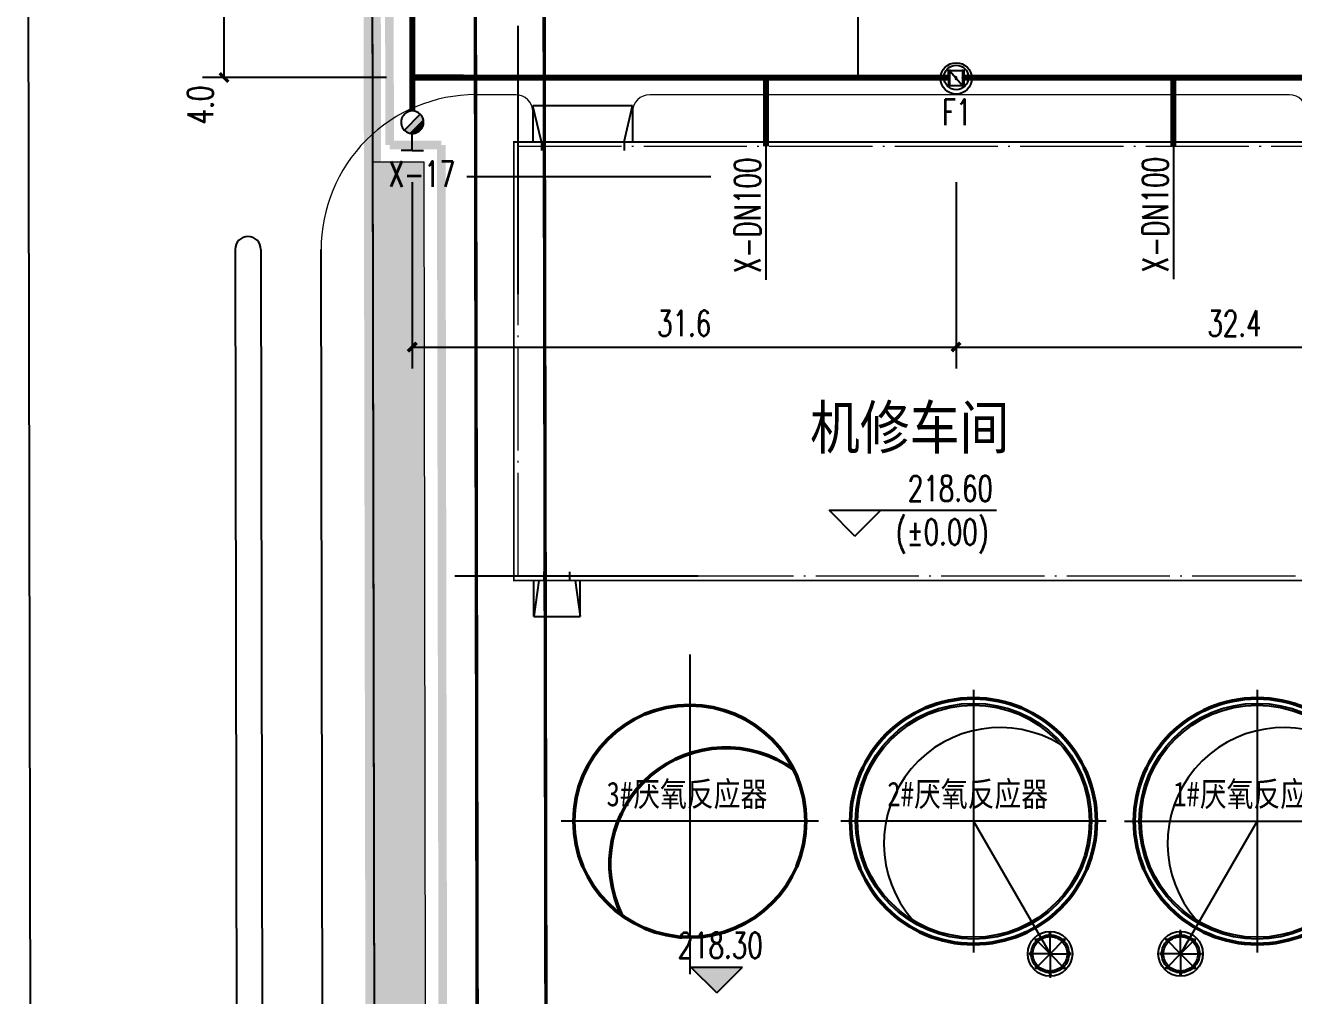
# Model space of a CAD drawing. Header units: metres. Extents: x 497246 to 997717, y 2998582 to 5998198.
# Drawn here: x 499209.3 to 499283.1, y 2999007.9 to 2999064.4 of the extents above; entities that cross this region are included whole.
import ezdxf
from ezdxf.enums import TextEntityAlignment as Align

# ---------------------------------------------------------------- set-up
doc = ezdxf.new("R2010")
doc.units = ezdxf.units.M
doc.header["$LTSCALE"] = 1000
for name, pattern in [('ACAD_ISO05W100', [34, 24, -3, 0.5, -3, 0.5, -3]), ('CENTER', [2, 1.25, -0.25, 0.25, -0.25]), ('CENTER2', [1.125, 0.75, -0.125, 0.125, -0.125]), ('DASH', [0.35, 0.25, -0.1]), ('DASHDOT', [1, 0.5, -0.25, 0, -0.25]), ('DASHED', [19.05, 12.7, -6.35]), ('DOTE', [2.42, 2, -0.2, 0.02, -0.2]), ('PHANTOM2', [31.75, 15.875, -3.175, 3.175, -3.175, 3.175, -3.175])]:
    doc.linetypes.add(name, pattern=pattern)
doc.layers.get('0').update_dxf_attribs({"linetype": 'CONTINUOUS'})
doc.layers.get('Defpoints').update_dxf_attribs({"linetype": 'CONTINUOUS'})
for name, color, linetype in [('00侧分带', 3, 'CONTINUOUS'), ('DIM_ELEV', 3, 'CONTINUOUS'), ('EQUIP_消火栓', 7, 'CONTINUOUS'), ('PIPE-消防', 1, 'CONTINUOUS'), ('PUB_TEXT', 7, 'CONTINUOUS'), ('RD-中线', 1, 'DASHDOT'), ('RD-侧石线', 5, 'CONTINUOUS'), ('RD-红线', 7, 'CONTINUOUS'), ('TWT_DIM', 3, 'CONTINUOUS'), ('VALVE_喷淋', 7, 'CONTINUOUS'), ('围墙', 6, 'FENCELINE2'), ('图例层', 7, 'CONTINUOUS'), ('建筑', 7, 'CONTINUOUS'), ('建筑门坡散水', 9, 'CONTINUOUS'), ('挡墙护坡', 5, 'CONTINUOUS'), ('文字', 255, 'CONTINUOUS'), ('用地边界', 7, 'CONTINUOUS'), ('红线', 1, 'PHANTOM2')]:
    doc.layers.add(name, color=color, linetype=linetype)
for name, color, linetype, lineweight in [('AM_0', 7, 'CONTINUOUS', 50), ('Thread', 7, 'CONTINUOUS', 25), ('Visibleedges', 7, 'CONTINUOUS', 50), ('道路', 4, 'CONTINUOUS', 15)]:
    doc.layers.add(name, color=color, linetype=linetype, lineweight=lineweight)
for name, color, linetype, lineweight, true_color in [('Centerlines', 7, 'CONTINUOUS', 25, 0xaa00aa), ('Centermarks', 7, 'CONTINUOUS', 25, 0xaa00aa), ('Hiddenedges', 7, 'CONTINUOUS', 25, 0x8ed3f8)]:
    doc.layers.add(name, color=color, linetype=linetype, lineweight=lineweight, true_color=true_color)
doc.layers.add('建筑轴线', color=1, linetype='DOTE', lineweight=15, plot=False)
doc.styles.add('-黑体', font='simhei.ttf', dxfattribs={"width": 0.8})
doc.styles.add('_TCH_DIM', font='SIMPLEX', dxfattribs={"bigfont": 'GBCBIG'})
doc.styles.add('_TCH_DIM_T3', font='SIMPLEX', dxfattribs={"width": 0.705882, "bigfont": 'GBCBIG'})
doc.styles.add('HZTXT', font='txt', dxfattribs={"width": 0.7, "bigfont": 'HZTXT'})
doc.styles.get("Standard").update_dxf_attribs({"font": 'rs.shx', "bigfont": 'hztxt.shx'})
doc.styles.add('TG_LINETYPE', font='SIMPLEX', dxfattribs={"width": 0.8, "height": 3, "bigfont": 'HZTXT'})
doc.styles.add('亨利项目总图布置_2022_8_8_t3--03$0$亨利项目总图布置_2022_8_8_t3--02$0$CEC', font='ARIALN.TTF')
doc.linetypes.add('FENCELINE2', pattern='A,6.35,-2.54,[132,ltypeshp.shx,S=2.54,R=0,X=-2.54,Y=0],-2.54,25.4', length=36.83)
doc.linetypes.add('TG_X', pattern='A,3,-0.3,["X",TG_LINETYPE,S=0.1,R=0,X=-0.23,Y=-0.15],0', length=3.3)
doc.dimstyles.new('_TWT_ARCH&&1', dxfattribs={"dimtxt": 1.4875, "dimasz": 0.5, "dimexe": 1.25, "dimexo": 1.5, "dimgap": 0.63125, "dimtad": 1, "dimdec": 1, "dimzin": 0, "dimdsep": 46, "dimtxsty": '_TCH_DIM_T3', "dimblk": 'ARCHTICK', "dimcen": 0.09, "dimclrt": 7, "dimazin": 2, "dimtfac": 1, "dimtdec": 1, "dimtix": 1, "dimtmove": 2, "dimatfit": 3, "dimfxl": 1, "dimtolj": 1, "dimtzin": 0, "dimarcsym": 0})

# ---------------------------------------------------------------- blocks, each defined once
blk = doc.blocks.new('*U10')
at = {"layer": 'Centermarks', "linetype": 'Continuous'}
blk.add_line((-0.162, 0.409), (-0.197, 0.494), dxfattribs=at)
at = {"layer": 'Centermarks', "linetype": 'CENTER'}
blk.add_lwpolyline([(0.242, -0.564), (-0.205, 0.514)], dxfattribs=at)
at = {"layer": 'Hiddenedges'}
for p, q in [((-0.242, 0.548), (-0.203, 0.564)), ((-0.223, 0.502), (-0.242, 0.548)), ((-0.239, 0.549), (-0.22, 0.503)), ((-0.223, 0.502), (-0.184, 0.518)), ((-0.223, 0.502), (-0.199, 0.444)), ((-0.186, 0.517), (-0.206, 0.563)), ((-0.184, 0.518), (-0.203, 0.564)), ((-0.16, 0.46), (-0.184, 0.518))]:
    blk.add_line(p, q, dxfattribs=at)
at = {"layer": 'Thread'}
blk.add_arc((-0.179, 0.452), 0.0183, 32.5, 302.5, dxfattribs=at)
at = {"layer": 'Visibleedges'}
blk.add_circle((-0.179, 0.452), 0.021, dxfattribs=at)
blk = doc.blocks.new('*U11')
at = {"layer": 'AM_0', "color": 0, "linetype": 'ByBlock', "lineweight": -2, "transparency": 16777216}
blk.add_blockref('*U10', (300.631, -38.614), dxfattribs=at)
for p, rotation in [((301.101, -38.608), 315.0000000000001), ((300.303, -38.95), 45.00000000000003), ((301.438, -38.937), 270), ((301.443, -39.407), 225), ((300.309, -39.42), 90.00000000000001), ((300.645, -39.748), 135), ((301.115, -39.743), 180)]:
    blk.add_blockref('*U10', p, dxfattribs=dict(at, rotation=rotation))
blk = doc.blocks.new('*U12')
at = {"layer": 'Centermarks', "linetype": 'Continuous'}
blk.add_line((-0.162, 0.409), (-0.197, 0.494), dxfattribs=at)
at = {"layer": 'Centermarks', "linetype": 'CENTER'}
blk.add_lwpolyline([(0.242, -0.564), (-0.205, 0.514)], dxfattribs=at)
at = {"layer": 'Hiddenedges'}
for p, q in [((-0.242, 0.548), (-0.203, 0.564)), ((-0.223, 0.502), (-0.242, 0.548)), ((-0.239, 0.549), (-0.22, 0.503)), ((-0.223, 0.502), (-0.184, 0.518)), ((-0.223, 0.502), (-0.199, 0.444)), ((-0.186, 0.517), (-0.206, 0.563)), ((-0.184, 0.518), (-0.203, 0.564)), ((-0.16, 0.46), (-0.184, 0.518))]:
    blk.add_line(p, q, dxfattribs=at)
at = {"layer": 'Thread'}
blk.add_arc((-0.179, 0.452), 0.0183, 32.5, 302.5, dxfattribs=at)
at = {"layer": 'Visibleedges'}
blk.add_circle((-0.179, 0.452), 0.021, dxfattribs=at)
blk = doc.blocks.new('*U13')
at = {"layer": 'AM_0', "color": 0, "linetype": 'ByBlock', "lineweight": -2, "transparency": 16777216}
blk.add_blockref('*U12', (300.631, -38.614), dxfattribs=at)
for p, rotation in [((301.101, -38.608), 315.0000000000001), ((300.303, -38.95), 45.00000000000003), ((301.438, -38.937), 270), ((301.443, -39.407), 225.0000000000001), ((300.309, -39.42), 90.00000000000001), ((300.645, -39.748), 135.0000000000001), ((301.115, -39.743), 180)]:
    blk.add_blockref('*U12', p, dxfattribs=dict(at, rotation=rotation))
blk = doc.blocks.new('$VALVE$00000316')
for p, q in [((-125, 72), (125, -72)), ((-125, 72), (-125, -72)), ((-125, 72), (125, 72)), ((125, 72), (125, -72)), ((-125, -72), (125, -72))]:
    blk.add_line(p, q)
at = {"const_width": 21.1}
blk.add_lwpolyline([(-11, 0, 1), (11, 0, 1)], format="xyb", close=True, dxfattribs=at)
for p in [(-125, 0), (125, 0)]:
    blk.add_point(p)
at = {"color": 7, "flags": 9}
for tag in ['XSIZE', 'YSIZE']:
    blk.add_attdef(tag, (0, 0), '', height=0.5, dxfattribs=at)
blk = doc.blocks.new('_ArchTick')
at = {"color": 0, "linetype": 'ByBlock', "const_width": 0.4}
blk.add_lwpolyline([(-0.5, -0.5), (0.5, 0.5)], dxfattribs=at)
blk = doc.blocks.new('*D334')
at = {"layer": 'Defpoints', "color": 0, "transparency": 16777216}
for p in [(499220.901, 2999065.384), (499231.851, 2999065.384), (499231.851, 2999061.335)]:
    blk.add_point(p, dxfattribs=at)
at = {"layer": 'TWT_DIM', "color": 0, "lineweight": -2, "transparency": 16777216}
for p, q in [((499230.351, 2999065.384), (499219.651, 2999065.384)), ((499220.901, 2999061.335), (499220.901, 2999065.384)), ((499230.351, 2999061.335), (499219.651, 2999061.335))]:
    blk.add_line(p, q, dxfattribs=at)
at = {"layer": 'TWT_DIM', "color": 0, "lineweight": -2, "transparency": 16777216, "xscale": 0.5, "yscale": 0.5, "zscale": 0.5}
for p, rotation in [((499220.901, 2999065.384), 90), ((499220.901, 2999061.335), 270)]:
    blk.add_blockref('_ArchTick', p, dxfattribs=dict(at, rotation=rotation))
at = {"layer": 'TWT_DIM', "color": 7, "transparency": 16777216, "insert": (499219.526, 2999059.735), "char_height": 1.4875, "attachment_point": 5, "rotation": 90, "style": '_TCH_DIM_T3'}
blk.add_mtext('\\A1;4.0', dxfattribs=at)
blk = doc.blocks.new('*D339')
at = {"layer": 'Defpoints', "color": 0, "transparency": 16777216}
for p in [(499231.851, 2999056.75), (499263.476, 2999056.75), (499263.476, 2999045.655)]:
    blk.add_point(p, dxfattribs=at)
at = {"layer": 'TWT_DIM', "color": 0, "lineweight": -2, "transparency": 16777216}
for p, q in [((499231.851, 2999055.25), (499231.851, 2999044.405)), ((499263.476, 2999055.25), (499263.476, 2999044.405)), ((499231.851, 2999045.655), (499263.476, 2999045.655))]:
    blk.add_line(p, q, dxfattribs=at)
at = {"layer": 'TWT_DIM', "color": 0, "lineweight": -2, "transparency": 16777216, "xscale": 0.5, "yscale": 0.5, "zscale": 0.5, "rotation": 180}
blk.add_blockref('_ArchTick', (499231.851, 2999045.655), dxfattribs=at)
at = {"layer": 'TWT_DIM', "color": 0, "lineweight": -2, "transparency": 16777216, "xscale": 0.5, "yscale": 0.5, "zscale": 0.5}
blk.add_blockref('_ArchTick', (499263.476, 2999045.655), dxfattribs=at)
at = {"layer": 'TWT_DIM', "color": 7, "transparency": 16777216, "insert": (499247.664, 2999047.03), "char_height": 1.4875, "attachment_point": 5, "style": '_TCH_DIM_T3'}
blk.add_mtext('\\A1;31.6', dxfattribs=at)
blk = doc.blocks.new('*D340')
at = {"layer": 'Defpoints', "color": 0, "transparency": 16777216}
for p in [(499263.476, 2999056.75), (499295.865, 2999056.75), (499295.865, 2999045.655)]:
    blk.add_point(p, dxfattribs=at)
at = {"layer": 'TWT_DIM', "color": 0, "lineweight": -2, "transparency": 16777216}
for p, q in [((499263.476, 2999055.25), (499263.476, 2999044.405)), ((499295.865, 2999055.25), (499295.865, 2999044.405)), ((499263.476, 2999045.655), (499295.865, 2999045.655))]:
    blk.add_line(p, q, dxfattribs=at)
at = {"layer": 'TWT_DIM', "color": 0, "lineweight": -2, "transparency": 16777216, "xscale": 0.5, "yscale": 0.5, "zscale": 0.5, "rotation": 180}
blk.add_blockref('_ArchTick', (499263.476, 2999045.655), dxfattribs=at)
at = {"layer": 'TWT_DIM', "color": 0, "lineweight": -2, "transparency": 16777216, "xscale": 0.5, "yscale": 0.5, "zscale": 0.5}
blk.add_blockref('_ArchTick', (499295.865, 2999045.655), dxfattribs=at)
at = {"layer": 'TWT_DIM', "color": 7, "transparency": 16777216, "insert": (499279.671, 2999047.03), "char_height": 1.4875, "attachment_point": 5, "style": '_TCH_DIM_T3'}
blk.add_mtext('\\A1;32.4', dxfattribs=at)
blk = doc.blocks.new('$TwtSys$00000385')
for p, q in [((0, 331), (-130, 331)), ((0, 331), (0, 131)), ((0, 331), (130, 331)), ((92, 92), (-92, -92))]:
    blk.add_line(p, q)
for start, end in [(135, 315), (315, 135)]:
    blk.add_arc((0, 0), 131, start, end)
at = {"color": 0}
for points in [[(-34, 127), (-127, 34), (34, 127), (-127, -34)], [(-93, 93), (-93, 93), (-34, 127), (-127, 34)], [(34, 127), (-127, -34), (93, 93), (-93, -93)]]:
    blk.add_solid(points, dxfattribs=at)

msp = doc.modelspace()

# ---------------------------------------------------------------- hatches: boundary and pattern name
at = {"layer": 'DIM_ELEV'}
msp.add_hatch(color=0, dxfattribs=at).paths.add_polyline_path([(499249.561, 2999008.083), (499248.061, 2999009.583), (499251.061, 2999009.583)])
at = {"layer": '挡墙护坡', "linetype": 'Continuous'}
h = msp.add_hatch(dxfattribs=at)
h.set_pattern_fill('ANSI33', color=256, style=0)
h.set_pattern_definition([(45, (805.864, 0), (-2.2450640303, 2.2450640303), []), (45, (808.109, 0), (-2.2450640303, 2.2450640303), [1.5875, -0.79375])])
edge = h.paths.add_edge_path()
edge.add_line((499596.097, 2998901.333), (499596.097, 2998904.333))
edge.add_line((499596.097, 2998904.333), (499345.487, 2998904.333))
edge.add_line((499345.487, 2998904.333), (499320.487, 2998907.833))
edge.add_line((499320.487, 2998907.833), (499253.339, 2998907.833))
edge.add_line((499253.339, 2998907.833), (499251.695, 2998907.908))
edge.add_line((499251.695, 2998907.908), (499250.667, 2998908.033))
edge.add_arc((499253.27, 2998924.833), 17, 179.99144, 261.19191, ccw=False)
edge.add_line((499236.27, 2998924.835), (499236.189, 2998970.517))
edge.add_line((499236.189, 2998970.517), (499232.644, 2998995.51))
edge.add_line((499232.644, 2998995.51), (499232.536, 2999056.413))
edge.add_line((499232.536, 2999056.413), (499229.536, 2999056.408))
edge.add_line((499229.536, 2999056.408), (499229.645, 2998995.296))
edge.add_line((499229.645, 2998995.296), (499233.189, 2998970.302))
edge.add_line((499233.189, 2998970.302), (499233.27, 2998924.833))
edge.add_arc((499253.27, 2998924.833), 20, 180.00007, 261.33693)
edge.add_line((499250.258, 2998905.061), (499251.445, 2998904.916))
edge.add_line((499251.445, 2998904.916), (499253.27, 2998904.833))
edge.add_line((499253.27, 2998904.833), (499320.278, 2998904.833))
edge.add_line((499320.278, 2998904.833), (499345.278, 2998901.333))
edge.add_line((499345.278, 2998901.333), (499596.097, 2998901.333))

# ---------------------------------------------------------------- linework, layer by layer
at = {"color": 0, "ltscale": 10}
for p, q in [((499238.015, 2999048.734), (499238.015, 2999064.334)), ((499249.21, 2999055.556), (499235.02, 2999055.556)), ((499248.472, 2999032.333), (499234.332, 2999032.333))]:
    msp.add_line(p, q, dxfattribs=at)
at = {"color": 1, "linetype": 'CENTER2', "ltscale": 20}
for p, q in [((499247.993, 2999027.766), (499247.993, 2999009.182)), ((499247.993, 2999025.503), (499247.993, 2999010.426)), ((499255.475, 2999018.073), (499240.51, 2999018.073))]:
    msp.add_line(p, q, dxfattribs=at)
at = {"layer": '00侧分带', "ltscale": 100}
for p, q in [((499221.545, 2999051.333), (499221.645, 2998995.282)), ((499223.045, 2999051.333), (499223.145, 2998995.284))]:
    msp.add_line(p, q, dxfattribs=at)
msp.add_arc((499222.295, 2999051.333), 0.75, 0, 180, dxfattribs=at)
at = {"layer": 'AM_0', "color": 1, "lineweight": -3}
for p, q in [((499276.54, 2999010.36), (499276.54, 2999011.765)), ((499268.946, 2999010.36), (499268.946, 2999008.962))]:
    msp.add_line(p, q, dxfattribs=at)
at = {"layer": 'AM_0', "color": 4}
for centre, radius in [((499264.493, 2999018.073), 7.15), ((499264.493, 2999018.073), 7.15), ((499280.993, 2999018.073), 7.15), ((499280.993, 2999018.073), 7.15), ((499247.993, 2999018.073), 6.75)]:
    msp.add_circle(centre, radius, dxfattribs=at)
at = {"layer": 'AM_0', "linetype": 'PHANTOM2', "lineweight": -3, "ltscale": 40}
for centre, radius in [((499264.493, 2999018.073), 6.75), ((499280.993, 2999018.073), 6.75), ((499268.946, 2999010.36), 1), ((499276.54, 2999010.36), 1)]:
    msp.add_circle(centre, radius, dxfattribs=at)
at = {"layer": 'AM_0', "lineweight": -3}
for centre in [(499268.946, 2999010.36), (499276.54, 2999010.36)]:
    msp.add_circle(centre, 1.3, dxfattribs=at)
at = {"layer": 'AM_0', "linetype": 'PHANTOM2', "lineweight": -3, "ltscale": 40}
for centre in [(499266.034, 2999016.773), (499282.534, 2999016.773)]:
    msp.add_arc(centre, 6.75, 58.43252, 221.25255, dxfattribs=at)
at = {"layer": 'AM_0', "color": 4}
msp.add_arc((499250.094, 2999015.596), 6.75, 54.23397, 206.39156, dxfattribs=at)
at = {"layer": 'Centerlines', "linetype": 'Continuous'}
for centre in [(499264.493, 2999018.073), (499264.493, 2999018.073), (499280.993, 2999018.073), (499280.993, 2999018.073)]:
    msp.add_circle(centre, 6.857, dxfattribs=at)
at = {"layer": 'Centermarks', "linetype": 'CENTER', "ltscale": 30}
for p, q in [((499264.493, 2999025.713), (499264.493, 2999010.433)), ((499280.993, 2999025.713), (499280.993, 2999010.433)), ((499272.215, 2999018.073), (499256.77, 2999018.073)), ((499264.493, 2999018.073), (499268.946, 2999010.36)), ((499273.27, 2999018.073), (499288.715, 2999018.073)), ((499280.993, 2999018.073), (499276.54, 2999010.36))]:
    msp.add_line(p, q, dxfattribs=at)
at = {"layer": 'Centermarks', "linetype": 'CENTER'}
for centre in [(499268.946, 2999010.36), (499276.54, 2999010.36)]:
    msp.add_circle(centre, 1.1, dxfattribs=at)
at = {"layer": 'DIM_ELEV', "color": 0}
for p, q in [((499249.561, 2999008.083), (499248.061, 2999009.583)), ((499248.061, 2999009.583), (499251.061, 2999009.583)), ((499249.561, 2999008.083), (499251.061, 2999009.583))]:
    msp.add_line(p, q, dxfattribs=at)
at = {"layer": 'PIPE-消防', "color": 70, "linetype": 'ByBlock'}
msp.add_line((499257.759, 2999095.3), (499257.759, 2999061.312), dxfattribs=at)
at = {"layer": 'PIPE-消防', "color": 70, "linetype": 'TG_X', "ltscale": 700}
for p, q in [((499252.411, 2999057.424), (499252.411, 2999049.573)), ((499276.127, 2999057.462), (499276.127, 2999049.611))]:
    msp.add_line(p, q, dxfattribs=at)
at = {"layer": 'PIPE-消防', "linetype": 'TG_X', "ltscale": 0.005, "const_width": 0.35}
for points in [[(499231.851, 2999061.335), (499231.851, 2999065.384)], [(499231.851, 2999059.389), (499231.851, 2999061.335)]]:
    msp.add_lwpolyline(points, dxfattribs=at)
at = {"layer": 'PIPE-消防', "linetype": 'TG_X', "ltscale": 0.004, "const_width": 0.35}
for points in [[(499231.851, 2999061.335), (499252.415, 2999061.329)], [(499252.415, 2999057.333), (499252.415, 2999061.329)], [(499252.415, 2999061.329), (499263.026, 2999061.326)], [(499263.926, 2999061.326), (499276.115, 2999061.323)], [(499276.115, 2999061.323), (499295.865, 2999061.317)], [(499276.115, 2999057.333), (499276.115, 2999061.323)]]:
    msp.add_lwpolyline(points, dxfattribs=at)
at = {"layer": 'RD-中线', "color": 6, "linetype": 'DASHDOT', "ltscale": 80}
msp.add_line((499209.346, 2999162.633), (499209.863, 2998872.692), dxfattribs=at)
msp.add_line((499209.346, 2999162.633), (499209.863, 2998872.692), dxfattribs=at)
at = {"layer": 'RD-侧石线', "color": 5, "ltscale": 0.1}
msp.add_line((499226.645, 2998995.291), (499226.545, 2999051.321), dxfattribs=at)
at = {"layer": 'RD-红线', "ltscale": 0.1}
for points in [[(499226.799, 2999232.918, -0.017235), (499229.346, 2999162.668), (499229.645, 2998995.296), (499233.189, 2998970.302), (499233.27, 2998924.833, 0.37059), (499250.258, 2998905.061)], [(499229.515, 2999067.92), (499229.645, 2998995.296), (499233.189, 2998970.302), (499233.27, 2998924.833, 0.37059), (499250.258, 2998905.061)]]:
    msp.add_lwpolyline(points, format="xyb", dxfattribs=at)
at = {"layer": 'VALVE_喷淋', "linetype": 'Continuous'}
for p, q in [((499263.023, 2999061.802), (499263.029, 2999060.802)), ((499263.023, 2999061.802), (499263.029, 2999060.802)), ((499263.098, 2999061.802), (499263.104, 2999060.802)), ((499263.098, 2999061.802), (499263.104, 2999060.802)), ((499263.848, 2999061.807), (499263.854, 2999060.807)), ((499263.848, 2999061.807), (499263.854, 2999060.807)), ((499263.923, 2999061.807), (499263.929, 2999060.807)), ((499263.923, 2999061.807), (499263.929, 2999060.807))]:
    msp.add_line(p, q, dxfattribs=at)
for centre, radius in [((499263.486, 2999061.281), 0.913), ((499263.486, 2999061.281), 0.913), ((499263.488, 2999061.338), 0.713), ((499263.488, 2999061.338), 0.713)]:
    msp.add_circle(centre, radius, dxfattribs=at)
at = {"layer": '围墙', "ltscale": 0.3, "const_width": 0.5, "flags": 128}
for points in [[(499230.534, 2999057.41), (499230.346, 2999162.67)], [(499230.534, 2999057.41), (499230.532, 2999058.812)], [(499230.536, 2999057.41), (499233.536, 2999057.415)]]:
    msp.add_lwpolyline(points, dxfattribs=at)
msp.add_lwpolyline([(499597.097, 2998905.333), (499345.557, 2998905.333), (499320.557, 2998908.833), (499253.362, 2998908.833), (499251.779, 2998908.905), (499250.805, 2998909.024, -0.369647), (499237.27, 2998924.836), (499237.189, 2998970.588), (499233.644, 2998995.582), (499233.534, 2999057.415)], format="xyb", dxfattribs=at)
at = {"layer": '图例层', "color": 1, "linetype": 'DASHED', "ltscale": 0.5, "const_width": 0.2}
msp.add_lwpolyline([(499233.058, 2999229.367, -0.016263), (499235.346, 2999162.679), (499235.644, 2998995.725), (499239.189, 2998970.731), (499239.261, 2998930.136)], format="xyb", dxfattribs=at)
at = {"layer": '图例层', "color": 11, "linetype": 'DASH', "ltscale": 20, "const_width": 0.2, "flags": 128}
msp.add_lwpolyline([(499237.073, 2999229.276, -0.016176), (499239.346, 2999162.686), (499239.644, 2998996.01), (499243.188, 2998971.017), (499243.261, 2998930.084)], format="xyb", dxfattribs=at)
at = {"layer": '建筑', "linetype": 'Continuous', "const_width": 0.1}
msp.add_lwpolyline([(499237.765, 2999057.583), (499290.765, 2999057.583), (499290.765, 2999032.083), (499237.765, 2999032.083)], close=True, dxfattribs=at)
at = {"layer": '建筑轴线', "ltscale": 0.003}
msp.add_lwpolyline([(499290.515, 2999032.333), (499238.015, 2999032.333), (499238.015, 2999057.333), (499290.515, 2999057.333)], close=True, dxfattribs=at)
at = {"layer": '建筑门坡散水', "linetype": 'Continuous'}
for p, q in [((499244.665, 2999059.683), (499238.865, 2999059.683)), ((499239.365, 2999057.583), (499238.865, 2999059.683)), ((499238.865, 2999059.683), (499238.865, 2999057.583)), ((499244.165, 2999057.583), (499244.665, 2999059.683)), ((499244.665, 2999059.683), (499244.665, 2999057.583)), ((499239.365, 2999057.583), (499239.365, 2999057.083)), ((499244.165, 2999057.583), (499244.165, 2999057.083)), ((499239.515, 2999032.083), (499239.515, 2999032.583)), ((499241.015, 2999032.083), (499241.015, 2999032.583)), ((499238.915, 2999029.983), (499238.915, 2999032.083)), ((499239.215, 2999032.083), (499238.915, 2999029.983)), ((499241.315, 2999032.083), (499241.615, 2999029.983)), ((499241.615, 2999029.983), (499241.615, 2999032.083)), ((499238.915, 2999029.983), (499241.615, 2999029.983))]:
    msp.add_line(p, q, dxfattribs=at)
at = {"layer": '挡墙护坡', "lineweight": 0, "ltscale": 0.2}
msp.add_lwpolyline([(499596.097, 2998901.333), (499596.097, 2998904.333), (499345.487, 2998904.333), (499320.487, 2998907.833), (499253.339, 2998907.833), (499251.695, 2998907.908), (499250.667, 2998908.033, -0.369914), (499236.27, 2998924.835), (499236.189, 2998970.517), (499232.644, 2998995.51), (499232.536, 2999056.413), (499229.536, 2999056.408), (499229.645, 2998995.296), (499233.189, 2998970.302), (499233.27, 2998924.833, 0.37059), (499250.258, 2998905.061), (499251.445, 2998904.916), (499253.27, 2998904.833), (499320.278, 2998904.833), (499345.278, 2998901.333)], format="xyb", close=True, dxfattribs=at)
at = {"layer": '文字', "color": 0}
for p, q in [((499257.595, 2999034.66), (499256.095, 2999036.16)), ((499256.095, 2999036.16), (499265.823, 2999036.16)), ((499257.595, 2999034.66), (499259.095, 2999036.16))]:
    msp.add_line(p, q, dxfattribs=at)
at = {"layer": '用地边界', "color": 0}
msp.add_lwpolyline([(499742.164, 2999254.333), (499246.749, 2999254.333, 0.414214), (499226.749, 2999234.333), (499226.799, 2999232.918, -0.017235), (499229.346, 2999162.668), (499229.645, 2998995.296), (499233.189, 2998970.302), (499233.27, 2998924.833, 0.37059), (499250.258, 2998905.061), (499251.445, 2998904.916), (499253.27, 2998904.833), (499320.278, 2998904.833), (499345.278, 2998901.333), (499702.383, 2998901.333)], format="xyb", dxfattribs=at)
at = {"layer": '红线', "color": 1, "linetype": 'ACAD_ISO05W100', "flags": 128}
for const_width in [1, 1, 1, 1, 0.7, 0.7, 0.7, 0.7]:
    msp.add_lwpolyline([(499639.309, 2999254.333), (499646.012, 2999158.941), (499651.606, 2999129.26), (499659.023, 2999023.723), (499657.634, 2998993.552), (499664.114, 2998901.333), (499345.278, 2998901.333), (499320.278, 2998904.833), (499253.27, 2998904.833), (499251.445, 2998904.916), (499250.258, 2998905.061, -0.37059), (499233.27, 2998924.833), (499233.189, 2998970.302), (499229.645, 2998995.296), (499229.346, 2999162.668, 0.017235), (499226.799, 2999232.918), (499226.749, 2999234.333, -0.414214), (499246.749, 2999254.333), (499639.309, 2999254.333)], format="xyb", close=True, dxfattribs=dict(at, const_width=const_width))
at = {"layer": '道路', "linetype": 'ByBlock', "lineweight": 0, "ltscale": 0.2}
for p, q in [((499237.865, 2999060.333), (499235.491, 2999060.333)), ((499282.865, 2999060.333), (499245.665, 2999060.333)), ((499238.865, 2999059.333), (499238.865, 2999057.583)), ((499244.665, 2999059.333), (499244.665, 2999057.583))]:
    msp.add_line(p, q, dxfattribs=at)
for centre, radius, start, end in [((499235.545, 2999051.337), 9, 90, 180.10213), ((499237.865, 2999059.333), 1, 0, 90), ((499245.665, 2999059.333), 1, 90, 180), ((499282.865, 2999059.333), 1, 0, 90)]:
    msp.add_arc(centre, radius, start, end, dxfattribs=at)

# ---------------------------------------------------------------- block references
at = {"layer": 'AM_0', "lineweight": -3, "rotation": 202.5000458444091}
msp.add_blockref('*U11', (499561.909, 2999089.303), dxfattribs=at)
at = {"layer": 'AM_0', "lineweight": -3, "extrusion": (0, 0, -1), "zscale": -1, "rotation": 292.4999597444612}
msp.add_blockref('*U13', (-499355.483, 2999303.324), dxfattribs=at)
at = {"layer": 'EQUIP_消火栓', "xscale": 0.005, "yscale": 0.005, "zscale": 0.005, "rotation": 180}
msp.add_blockref('$TwtSys$00000385', (499231.851, 2999058.735), dxfattribs=at)
at = {"layer": 'VALVE_喷淋', "linetype": 'Continuous', "xscale": 0.003004181190397869, "yscale": 0.006000000000000001, "zscale": 0.003004181190397869, "rotation": 0.3485437147968374}
msp.add_blockref('$VALVE$00000316', (499263.476, 2999061.304), dxfattribs=at)
msp.add_blockref('$VALVE$00000316', (499263.476, 2999061.304), dxfattribs=at)

# ---------------------------------------------------------------- texts
at = {"layer": 'PIPE-消防', "color": 140, "linetype": 'TG_X', "ltscale": 700, "style": 'HZTXT', "width": 0.7}
msp.add_text('F1', height=1.5, dxfattribs=at).set_placement((499262.666, 2999058.566))
msp.add_text('X-17', height=1.5, dxfattribs=at).set_placement((499232.404, 2999055.725), align=Align.MIDDLE)
at = {"layer": 'PIPE-消防', "linetype": 'TG_X', "ltscale": 700, "style": 'HZTXT', "width": 0.7}
for p in [(499251.348, 2999053.32), (499275.065, 2999053.358)]:
    msp.add_text('X-DN100', height=1.5, rotation=90, dxfattribs=at).set_placement(p, align=Align.MIDDLE)
at = {"layer": 'PUB_TEXT', "color": 0, "linetype": 'Continuous', "style": '-黑体', "width": 0.8}
for s, p in [('3#厌氧反应器', (499243.149, 2999018.943)), ('2#厌氧反应器', (499259.48, 2999018.943)), ('1#厌氧反应器', (499276.101, 2999018.943))]:
    msp.add_text(s, height=1.4288, dxfattribs=at).set_placement(p)
at = {"layer": 'PUB_TEXT', "color": 0, "style": '_TCH_DIM', "width": 0.705882}
msp.add_text('218.30', height=1.4875, dxfattribs=at).set_placement((499247.286, 2999010.108))
at = {"layer": '文字', "color": 7, "style": '亨利项目总图布置_2022_8_8_t3--03$0$亨利项目总图布置_2022_8_8_t3--02$0$CEC', "width": 0.85}
msp.add_text('机修车间', height=2.5, dxfattribs=at).set_placement((499254.986, 2999039.732))
at = {"layer": '文字', "color": 0, "style": '_TCH_DIM', "width": 0.705882}
for s, p in [('218.60', (499260.673, 2999036.685)), ('(%%P0.00)', (499259.973, 2999034.148))]:
    msp.add_text(s, height=1.4875, dxfattribs=at).set_placement(p)
at = {"layer": '文字', "color": 0, "linetype": 'Continuous', "style": '-黑体', "width": 0.8}
for s, p in [('3#厌氧反应器', (499243.149, 2999018.943)), ('2#厌氧反应器', (499259.48, 2999018.943)), ('1#厌氧反应器', (499276.101, 2999018.943))]:
    msp.add_text(s, height=1.4288, dxfattribs=at).set_placement(p)

# ---------------------------------------------------------------- dimensions: what is measured, and where the dimension line sits
at = {"layer": 'TWT_DIM', "color": 3}
dim = msp.add_linear_dim(base=(499220.901, 2999065.384), p1=(499231.851, 2999061.335), p2=(499231.851, 2999065.384), angle=90, dimstyle='_TWT_ARCH&&1', dxfattribs=at)
dim.commit()
dim.dimension.update_dxf_attribs({"geometry": '*D334', "text_midpoint": (499219.526, 2999059.735), "dimtype": 129})
for p1, p2, picture, middle in [((499231.851, 2999056.75), (499263.476, 2999056.75), '*D339', (499247.664, 2999047.03)), ((499263.476, 2999056.75), (499295.865, 2999056.75), '*D340', (499279.671, 2999047.03))]:
    dim = msp.add_aligned_dim(p1=p1, p2=p2, distance=-11.095, dimstyle='_TWT_ARCH&&1', dxfattribs=at)
    dim.commit()
    dim.dimension.update_dxf_attribs({"geometry": picture, "text_midpoint": middle})

doc.saveas('drawing.dxf')
